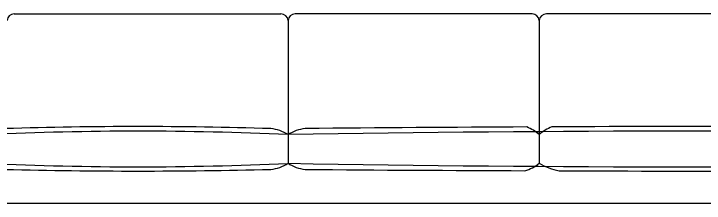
# Model space of a CAD drawing. Header units: inches. Extents: x 11 to 53.5, y 7.4 to 32.2.
# Drawn here: x 24.542 to 26.953, y 15.108 to 15.768 of the extents above; entities that cross this region are included whole.
import ezdxf

# ---------------------------------------------------------------- set-up
doc = ezdxf.new("R2010")
doc.units = ezdxf.units.IN
doc.header["$MEASUREMENT"] = 0
doc.layers.add('02', color=2, linetype='Continuous')

msp = doc.modelspace()

# ---------------------------------------------------------------- linework, layer by layer
at = {"layer": '02'}
for p, q in [((24.5435, 15.7683), (25.4749, 15.7683)), ((25.4999, 15.7448), (25.4999, 15.2471)), ((26.3522, 15.7683), (25.5248, 15.7683)), ((26.3771, 15.7448), (26.3771, 15.2471)), ((27.2427, 15.7683), (26.4021, 15.7683)), ((24.3118, 15.1083), (28.4388, 15.1083))]:
    msp.add_line(p, q, dxfattribs=at)
for centre, radius, start, end in [((24.5435, 15.7433), 0.025, 90, 176.6107), ((25.4749, 15.7433), 0.025, 3.3893, 90), ((25.5248, 15.7433), 0.025, 90, 176.6107), ((26.3522, 15.7433), 0.025, 3.3893, 90), ((26.4021, 15.7433), 0.025, 90, 176.6107), ((24.9759, 3.9889), 11.3703, 87.35844, 92.64156), ((24.9759, -0.0084), 15.3837, 88.27149, 91.72851), ((25.425, 15.2306), 0.1385, 57.2841, 83.8378), ((25.5747, 15.2306), 0.1385, 96.1622, 122.7159), ((26.8993, -65.6964), 81.0556, 89.010714, 90.989286), ((26.9805, -128.7903), 144.1656, 90.25692, 90.56462), ((26.2726, 15.2267), 0.1595, 49.0341, 67.3171), ((26.4817, 15.2267), 0.1595, 112.135, 130.9659), ((26.9248, -130.5072), 145.8825, 89.8834, 90.197649), ((24.9759, 26.6053), 11.3703, 267.35844, 272.64156), ((25.425, 15.3637), 0.1385, 276.1622, 302.7159), ((26.8993, 96.2907), 81.0556, 269.010714, 270.989286), ((25.5747, 15.3637), 0.1385, 237.2841, 263.8378), ((26.2851, 15.3656), 0.15, 286.1873, 307.8467), ((26.4966, 15.4588), 0.243, 240.5721, 258.1803), ((24.9759, 34.2804), 19.0601, 268.60496, 271.39504), ((26.9895, 196.1117), 180.8914, 269.547175, 269.790131), ((26.9263, 200.9709), 185.7506, 269.85207, 270.088666)]:
    msp.add_arc(centre, radius, start, end, dxfattribs=at)

doc.saveas('drawing.dxf')
